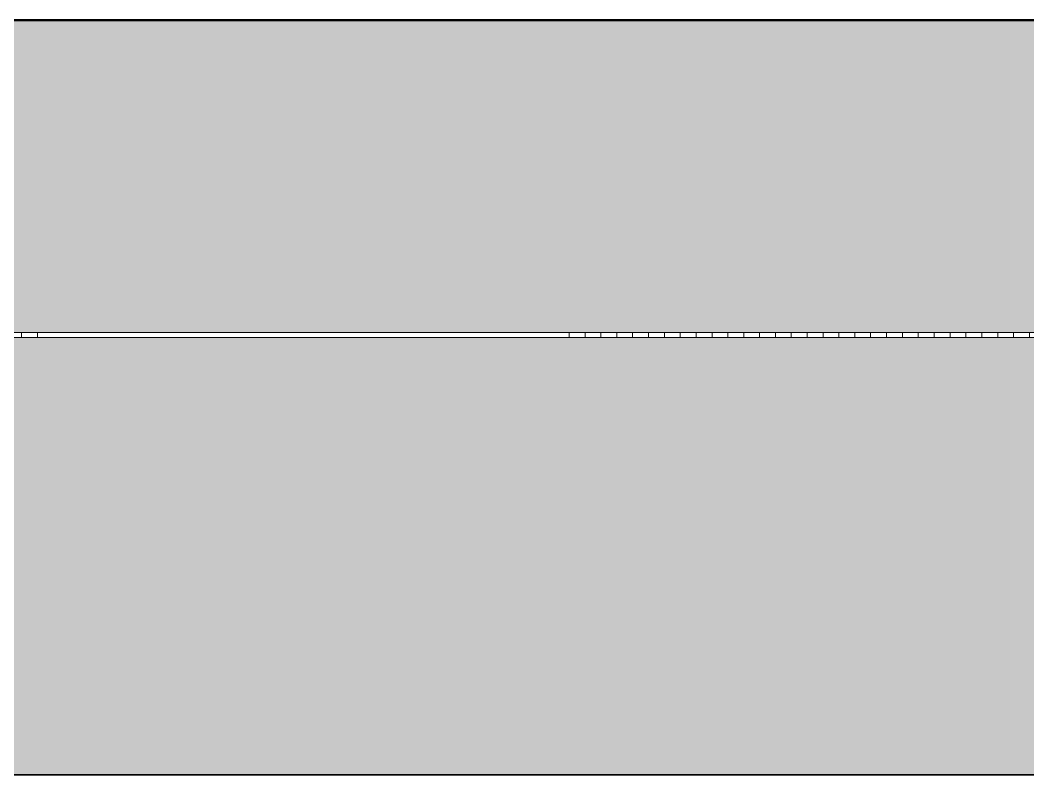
# Model space of a CAD drawing. Header units: millimetres. Extents: x 180139 to 245212, y -4005 to 9345.
# Drawn here: x 223211 to 223856, y -1233 to -750 of the extents above; entities that cross this region are included whole.
import ezdxf

# ---------------------------------------------------------------- set-up
doc = ezdxf.new("R2010")
doc.units = ezdxf.units.MM
for name, pattern in [('IMPORT-DASHDOT', [11.176, 8.128, -1.524, 0, -1.524]), ('IMPORT-DASHED _2_', [9.652, 8.128, -1.524]), ('IMPORT-DĚLICÍ2 _2_', [15.875, 6.35, -3.175, 0, -3.175, 0, -3.175]), ('IMPORT-KAN_dest_PLNA', [31, 7, -6.5, 0, -6.5, 11, 0]), ('IMPORT-KANVBRDO', [20, 7, -6.5, 0, -6.5]), ('IMPORT-PHANTOM2', [14.732, 8.128, -1.524, 1.016, -1.524, 1.016, -1.524]), ('IMPORT-ČÁRKOVANÁ2 _2_', [9.525, 6.35, -3.175])]:
    doc.linetypes.add(name, pattern=pattern)
for name, color, linetype, lineweight, true_color in [('---1 - PBS PNP-1', 1, 'Continuous', 35, 0xff0000), ('---1 - PBS SYMBOLY A TEXT-1', 180, 'IMPORT-ČÁRKOVANÁ2 _2_', 35, 0x3f00ff), ('00_pl_deštová voda oblast', 6, 'Continuous', 25, 0xff00ff), ('00_pL_hranice pozemku', 1, 'Continuous', 35, 0xff0000), ('00_pL_katastr-1', 150, 'Continuous', 35, 0x007fff), ('00_pL_KOTY 1500', 7, 'Continuous', 9, 0x260000), ('00_pL_objekt', 1, 'Continuous', 50, 0xff0000), ('00_pL_přípojka destova kanalizace-1', 7, 'IMPORT-KAN_dest_PLNA', 9, 0x3f7f3f), ('00_pL_přípojka destova kanalizace-2', 7, 'Continuous', 35, 0x3f7f3f), ('212_HK_situace_03_dwg-1', 40, 'Continuous', 9, 0xffbf00), ('hch kanal-3', 6, 'IMPORT-KANVBRDO', 9, 0xff00ff), ('hch koleje-1', 7, 'Continuous', 9, 0x00a5a5), ('hch oploceni-1', 7, 'IMPORT-DĚLICÍ2 _2_', 9, 0x00a5a5), ('hch teren-1', 7, 'Continuous', 9, 0x00a5a5), ('Kóty-1', 3, 'IMPORT-DASHED _2_', 9, 0x00ff00), ('man_ plochy-1', 3, 'IMPORT-DASHED _2_', 9, 0x00ff00), ('Obrys', 2, 'Continuous', 9, 0xffff00), ('Obrys-1', 5, 'Continuous', 9, 0x0000ff), ('Obrys-2', 5, 'IMPORT-DASHDOT', 9, 0x0000ff), ('PDF7_000 ISN KABELY NN', 9, 'Continuous', 9, 0x808080), ('PDF7_000 ISN SDĚL OPTIKA METALIKA CHRÁNIČKA PŘÍVOD', 9, 'Continuous', 9, 0x808080), ('PDF7_0V - Splašky výtlak zaměřeno', 9, 'Continuous', 9, 0x808080), ('PDF7_0V - Voda návrh', 9, 'Continuous', 9, 0x808080), ('PDF7_36', 9, 'Continuous', 9, 0x808080), ('PDF7_GP Hraniční linie', 7, 'Continuous', 9, 0x0052a5), ('PDF7_GP Koleje', 7, 'Continuous', 9, 0x0052a5), ('PDF7_ISS DEŠŤOVÁ KANALIZACE', 9, 'Continuous', 9, 0x808080), ('PDF7_Slezské Předměstí_646971$0$21900', 7, 'Continuous', 9, 0x002600), ('zed-1', 5, 'Continuous', 9, 0x0000ff), ('zed-2', 5, 'IMPORT-DASHDOT', 9, 0x0000ff)]:
    doc.layers.add(name, color=color, linetype=linetype, lineweight=lineweight, true_color=true_color)
for name, color, linetype, lineweight in [('0-1', 7, 'IMPORT-PHANTOM2', 9), ('0-2', 7, 'Continuous', 9), ('00_pL_KOTY', 7, 'Continuous', 9), ('00_pl_rozhrani ploch', 7, 'Continuous', 18), ('2966-1_navrh dispozice stroju-HK_02_dwg-1', 7, 'Continuous', 9), ('2966-1_navrh dispozice stroju-HK_dwg-1', 7, 'Continuous', 9), ('A-FLOR-1', 7, 'Continuous', 35), ('A-FLOR-MCUT', 7, 'Continuous', 9), ('A-FLOR-PATT-1', 7, 'Continuous', 9), ('HK_TEREN_SESAZENI_dwg-1', 7, 'Continuous', 9), ('Kóty', 7, 'Continuous', 9), ('PDF4_Geometry', 7, 'Continuous', 9)]:
    doc.layers.add(name, color=color, linetype=linetype, lineweight=lineweight)
pattern_1 = [(50, (228525.39, 3664.97), (182.1847, -15.9391), [19.05, -209.55]), (355, (228525.39, 3664.97), (-35.2424, 191.0566), [15.24, -167.64]), (100.451, (228540.57, 3663.64), (146.9425, 175.1167), [16.19, -178.09]), (46.184, (228525.39, 3715.77), (271.079, -42.0433), [28.575, -314.325]), (96.636, (228547.98, 3712.26), (237.4025, 247.4272), [24.285, -267.135]), (351.184, (228525.39, 3715.77), (237.4046, 247.425), [22.86, -251.46]), (21, (228550.79, 3703.07), (151.6149, -102.2655), [19.05, -209.55]), (326, (228550.79, 3703.07), (61.8024, 184.1877), [15.24, -167.64]), (71.451, (228563.42, 3694.55), (213.417, 81.9214), [16.19, -178.09]), (37.5, (228525.385, 3664.97), (3.08832, 84.55508), [8.382, -157.226, 8.382, -161.798, -168.275]), (37.5, (228525.385, 3664.97), (3.08832, 84.55508), [-335.788, 8.382, -159.893]), (7.5, (228525.385, 3664.97), (66.81944, 100.18075), [8.382, -88.646, 8.382, -153.416, -64.135]), (7.5, (228525.385, 3664.97), (66.81944, 100.18075), [-258.826, 8.382, -55.753]), (327.5, (228468.74, 3664.97), (135.5905, -5.7289), [8.382, -55.118, 8.382, -189.738, -262.89]), (327.5, (228468.74, 3664.97), (135.5905, -5.7289), [-261.62, 8.382, -254.508]), (317.5, (228443.34, 3664.97), (148.1289, 25.4268), [8.382, -74.168, 8.382, -123.19, -186.69]), (317.5, (228443.34, 3664.97), (148.1289, 25.4268), [-214.122, 8.382, -178.308])]

# ---------------------------------------------------------------- blocks, each defined once
blk = doc.blocks.new('2966-1_navrh dispozice stroju-HK_dwg__X1426-903001-B')
at = {"layer": '0-2'}
for p, q in [((-141450.78, -750), (-141444.18, -750)), ((-141450.78, -750), (-141442.78, -750)), ((-141450.78, -750), (-141446.78, -750)), ((-141450.78, -750), (-141446.78, -750)), ((-141450.78, -750), (-141446.78, -750)), ((-141450.78, -750), (-141446.78, -750)), ((-141450.78, -750), (-141446.78, -750)), ((-141450.78, -750), (-141446.78, -750)), ((-141450.78, -750), (-141446.78, -750)), ((-141450.78, -750), (-141446.78, -750)), ((-141450.78, -750), (-141446.78, -750)), ((-141450.78, -750), (-141442.78, -750)), ((-141450.74, -750), (-141446.78, -750)), ((-141450.6, -750), (-141446.78, -750)), ((-141450.36, -750), (-141446.78, -750)), ((-141449.12, -750), (-141445.87, -750)), ((-141448.56, -750), (-141445.4, -750)), ((-141447.94, -750), (-141444.82, -750)), ((-141446.78, -750), (-141443.1, -750)), ((-141446.78, -750), (-141442.78, -750)), ((-141446.78, -750), (-141442.89, -750)), ((-141446.78, -750), (-141442.78, -750)), ((-141445.39, -750), (-141441.28, -750)), ((-141444.67, -750), (-141443.39, -750)), ((-141443.69, -750), (-141439.86, -750)), ((-141440.89, -750), (-141432.9, -750)), ((-141440.84, -750), (-141437.45, -750)), ((-141440.57, -750), (-141437.42, -750)), ((-141438.39, -750), (-141434.71, -750)), ((-141434.22, -750), (-141430.22, -750)), ((-141432.41, -750), (-141428.41, -750)), ((-141429.73, -750), (-141421.73, -750)), ((-141427.92, -750), (-141424.57, -750)), ((-141425.79, -750), (-141422.77, -750)), ((-141424.62, -750), (-141423.34, -750)), ((-141422.91, -750), (-141418.94, -750)), ((-141421.24, -750), (-141417.24, -750)), ((-141418.45, -750), (-141414.45, -750)), ((-141416.75, -750), (-141412.75, -750)), ((-141413.96, -750), (-141409.96, -750)), ((-141412.26, -750), (-141408.26, -750)), ((-141409.47, -750), (-141405.47, -750)), ((-141407.76, -750), (-141403.76, -750)), ((-141404.98, -750), (-141400.98, -750)), ((-141403.27, -750), (-141399.27, -750)), ((-141400.49, -750), (-141396.49, -750)), ((-141398.78, -750), (-141394.78, -750)), ((-141396, -750), (-141392, -750)), ((-141394.29, -750), (-141390.29, -750)), ((-141391.51, -750), (-141387.51, -750)), ((-141389.8, -750), (-141385.8, -750)), ((-141387.02, -750), (-141383.02, -750)), ((-141385.31, -750), (-141381.31, -750)), ((-141382.53, -750), (-141374.53, -750)), ((-141380.82, -750), (-141377.24, -750)), ((-141378.3, -750), (-141375.17, -750)), ((-141377.86, -750), (-141375.16, -750)), ((-141375.73, -750), (-141371.84, -750)), ((-141374.04, -750), (-141370.04, -750)), ((-141371.35, -750), (-141367.35, -750)), ((-141369.55, -750), (-141365.55, -750)), ((-141366.86, -750), (-141358.86, -750)), ((-141365.13, -750), (-141362.08, -750)), ((-141363.4, -750), (-141360.4, -750)), ((-141360.08, -750), (-141356.08, -750)), ((-141358.78, -750), (-141350.79, -750)), ((-141358.78, -750), (-141354.78, -750)), ((-141358.78, -750), (-141350.78, -750)), ((-141358.78, -750), (-141354.78, -750)), ((-141358.78, -750), (-141354.78, -750)), ((-141358.72, -750), (-141355.34, -750)), ((-141358.37, -750), (-141354.41, -750)), ((-141358.14, -750), (-141354.78, -750)), ((-141357.76, -750), (-141354.71, -750)), ((-141355.59, -750), (-141350.78, -750)), ((-141355.44, -750), (-141352.42, -750)), ((-141354.96, -750), (-141351.95, -750)), ((-141354.89, -750), (-141350.78, -750)), ((-141354.79, -750), (-141351.55, -750)), ((-141354.78, -750), (-141350.81, -750)), ((-141354.78, -750), (-141350.78, -750)), ((-141354.78, -750), (-141350.78, -750)), ((-141354.78, -750), (-141350.78, -750)), ((-141354.78, -750), (-141350.78, -750)), ((-141354.78, -750), (-141350.78, -750)), ((-141354.78, -750), (-141350.78, -750)), ((-141354.78, -750), (-141350.78, -750)), ((-141354.78, -750), (-141350.78, -750)), ((-141354.78, -750), (-141350.78, -750)), ((-141353.66, -750), (-141350.96, -750))]:
    blk.add_line(p, q, dxfattribs=at)
blk = doc.blocks.new('2966-1_navrh dispozice stroju-HK_dwg__X1427-903002-B')
at = {"layer": '0-2'}
for p, q in [((-141443.23, -750), (-141446.28, -750)), ((-141443.28, -750), (-141446.28, -750)), ((-141443.28, -750), (-141446.28, -750)), ((-141443.28, -750), (-141446.28, -750)), ((-141443.28, -750), (-141446.28, -750)), ((-141443.28, -750), (-141446.28, -750)), ((-141443.28, -750), (-141446.28, -750)), ((-141443.28, -750), (-141446.22, -750)), ((-141418.94, -750), (-141446.15, -750)), ((-141442.37, -750), (-141444.51, -750)), ((-141440.14, -750), (-141442.27, -750)), ((-141437.9, -750), (-141440.02, -750)), ((-141435.65, -750), (-141437.78, -750)), ((-141433.41, -750), (-141435.53, -750)), ((-141431.16, -750), (-141433.28, -750)), ((-141428.92, -750), (-141431.04, -750)), ((-141426.67, -750), (-141428.79, -750)), ((-141424.43, -750), (-141426.55, -750)), ((-141422.18, -750), (-141424.3, -750)), ((-141419.94, -750), (-141422.06, -750)), ((-141416.98, -750), (-141419.63, -750)), ((-141414.31, -750), (-141417.37, -750)), ((-141412.51, -750), (-141415.51, -750)), ((-141409.82, -750), (-141412.82, -750)), ((-141408.02, -750), (-141411.02, -750)), ((-141405.33, -750), (-141408.33, -750)), ((-141403.53, -750), (-141406.53, -750)), ((-141400.84, -750), (-141403.84, -750)), ((-141399.04, -750), (-141402.04, -750)), ((-141396.35, -750), (-141399.35, -750)), ((-141394.55, -750), (-141397.55, -750)), ((-141391.86, -750), (-141394.86, -750)), ((-141390.06, -750), (-141393.06, -750)), ((-141387.37, -750), (-141390.37, -750)), ((-141385.57, -750), (-141388.57, -750)), ((-141382.95, -750), (-141385.88, -750)), ((-141355.28, -750), (-141384.08, -750)), ((-141380.16, -750), (-141382.31, -750)), ((-141377.92, -750), (-141380.04, -750)), ((-141375.67, -750), (-141377.79, -750)), ((-141373.43, -750), (-141375.55, -750)), ((-141371.18, -750), (-141373.3, -750)), ((-141368.94, -750), (-141371.06, -750)), ((-141366.69, -750), (-141368.81, -750)), ((-141364.45, -750), (-141366.57, -750)), ((-141362.2, -750), (-141364.32, -750)), ((-141359.96, -750), (-141362.08, -750)), ((-141357.71, -750), (-141359.83, -750)), ((-141355.65, -750), (-141358.3, -750)), ((-141355.28, -750), (-141358.28, -750)), ((-141355.28, -750), (-141358.28, -750)), ((-141355.28, -750), (-141358.28, -750)), ((-141355.28, -750), (-141358.28, -750)), ((-141355.28, -750), (-141358.28, -750)), ((-141355.28, -750), (-141358.28, -750)), ((-141355.28, -750), (-141358.28, -750))]:
    blk.add_line(p, q, dxfattribs=at)
blk = doc.blocks.new('2966-1_navrh dispozice stroju-HK_dwg__X1428-903003-B')
at = {"layer": '0-2'}
for p, q in [((-141450.78, -750), (-141443.88, -750)), ((-141450.78, -750), (-141442.78, -750)), ((-141450.78, -750), (-141446.78, -750)), ((-141450.78, -750), (-141446.78, -750)), ((-141450.78, -750), (-141446.78, -750)), ((-141450.78, -750), (-141446.78, -750)), ((-141450.78, -750), (-141446.78, -750)), ((-141450.78, -750), (-141446.78, -750)), ((-141450.78, -750), (-141446.78, -750)), ((-141450.78, -750), (-141446.78, -750)), ((-141450.78, -750), (-141446.78, -750)), ((-141450.78, -750), (-141442.78, -750)), ((-141450.72, -750), (-141446.78, -750)), ((-141450.53, -750), (-141446.78, -750)), ((-141450.26, -750), (-141446.78, -750)), ((-141449.92, -750), (-141449.23, -750)), ((-141448.94, -750), (-141445.59, -750)), ((-141448.37, -750), (-141445.19, -750)), ((-141447.71, -750), (-141444.63, -750)), ((-141446.78, -750), (-141443.02, -750)), ((-141446.78, -750), (-141442.78, -750)), ((-141446.78, -750), (-141442.84, -750)), ((-141446.78, -750), (-141442.78, -750)), ((-141445.1, -750), (-141437.13, -750)), ((-141443.39, -750), (-141439.64, -750)), ((-141440.57, -750), (-141432.61, -750)), ((-141440.49, -750), (-141437.31, -750)), ((-141438.16, -750), (-141434.41, -750)), ((-141433.92, -750), (-141429.92, -750)), ((-141432.12, -750), (-141428.12, -750)), ((-141429.43, -750), (-141421.43, -750)), ((-141427.63, -750), (-141424.39, -750)), ((-141425.66, -750), (-141422.67, -750)), ((-141422.64, -750), (-141418.65, -750)), ((-141420.94, -750), (-141416.94, -750)), ((-141418.16, -750), (-141414.16, -750)), ((-141416.45, -750), (-141412.45, -750)), ((-141413.67, -750), (-141409.67, -750)), ((-141411.96, -750), (-141407.96, -750)), ((-141409.18, -750), (-141405.18, -750)), ((-141407.47, -750), (-141403.47, -750)), ((-141404.68, -750), (-141400.68, -750)), ((-141402.98, -750), (-141398.98, -750)), ((-141400.19, -750), (-141396.19, -750)), ((-141398.49, -750), (-141394.49, -750)), ((-141395.7, -750), (-141391.7, -750)), ((-141394, -750), (-141390, -750)), ((-141391.21, -750), (-141387.21, -750)), ((-141389.51, -750), (-141385.51, -750)), ((-141386.72, -750), (-141382.72, -750)), ((-141385.02, -750), (-141381.02, -750)), ((-141382.23, -750), (-141374.23, -750)), ((-141380.53, -750), (-141377.05, -750)), ((-141378.19, -750), (-141375.1, -750)), ((-141377.43, -750), (-141375.29, -750)), ((-141375.48, -750), (-141371.55, -750)), ((-141373.74, -750), (-141369.74, -750)), ((-141371.06, -750), (-141367.06, -750)), ((-141369.25, -750), (-141365.25, -750)), ((-141366.57, -750), (-141358.57, -750)), ((-141364.93, -750), (-141361.92, -750)), ((-141363.24, -750), (-141360.2, -750)), ((-141359.78, -750), (-141355.78, -750)), ((-141358.78, -750), (-141350.82, -750)), ((-141358.78, -750), (-141354.78, -750)), ((-141358.78, -750), (-141350.78, -750)), ((-141358.78, -750), (-141354.78, -750)), ((-141358.78, -750), (-141354.78, -750)), ((-141358.75, -750), (-141350.78, -750)), ((-141358.08, -750), (-141354.14, -750)), ((-141358.01, -750), (-141354.78, -750)), ((-141357.62, -750), (-141354.61, -750)), ((-141355.29, -750), (-141350.78, -750)), ((-141355.24, -750), (-141352.26, -750)), ((-141354.85, -750), (-141351.81, -750)), ((-141354.78, -750), (-141351.42, -750)), ((-141354.78, -750), (-141350.79, -750)), ((-141354.78, -750), (-141350.78, -750)), ((-141354.78, -750), (-141350.78, -750)), ((-141354.78, -750), (-141350.78, -750)), ((-141354.78, -750), (-141350.78, -750)), ((-141354.78, -750), (-141350.78, -750)), ((-141354.78, -750), (-141350.78, -750)), ((-141354.78, -750), (-141350.78, -750)), ((-141354.78, -750), (-141350.78, -750)), ((-141354.78, -750), (-141350.78, -750)), ((-141353.23, -750), (-141351.1, -750))]:
    blk.add_line(p, q, dxfattribs=at)
blk = doc.blocks.new('2966-1_navrh dispozice stroju-HK_dwg__X1429-903004-B')
at = {"layer": '0-2'}
for p, q in [((-141443.13, -750), (-141446.28, -750)), ((-141443.28, -750), (-141446.28, -750)), ((-141443.28, -750), (-141446.28, -750)), ((-141443.28, -750), (-141446.28, -750)), ((-141443.28, -750), (-141446.28, -750)), ((-141443.28, -750), (-141446.28, -750)), ((-141443.28, -750), (-141446.28, -750)), ((-141443.28, -750), (-141446.24, -750)), ((-141419.37, -750), (-141446.02, -750)), ((-141442.5, -750), (-141444.66, -750)), ((-141440.29, -750), (-141442.41, -750)), ((-141438.05, -750), (-141440.17, -750)), ((-141435.8, -750), (-141437.92, -750)), ((-141433.56, -750), (-141435.68, -750)), ((-141431.31, -750), (-141433.43, -750)), ((-141429.07, -750), (-141431.19, -750)), ((-141426.82, -750), (-141428.94, -750)), ((-141424.58, -750), (-141426.7, -750)), ((-141422.33, -750), (-141424.45, -750)), ((-141420.09, -750), (-141422.21, -750)), ((-141417.25, -750), (-141419.83, -750)), ((-141414.61, -750), (-141417.76, -750)), ((-141412.81, -750), (-141415.81, -750)), ((-141410.12, -750), (-141413.12, -750)), ((-141408.32, -750), (-141411.32, -750)), ((-141405.63, -750), (-141408.63, -750)), ((-141403.83, -750), (-141406.83, -750)), ((-141401.14, -750), (-141404.14, -750)), ((-141399.34, -750), (-141402.34, -750)), ((-141396.65, -750), (-141399.65, -750)), ((-141394.85, -750), (-141397.85, -750)), ((-141392.16, -750), (-141395.16, -750)), ((-141390.36, -750), (-141393.36, -750)), ((-141387.67, -750), (-141390.67, -750)), ((-141385.87, -750), (-141388.87, -750)), ((-141383.22, -750), (-141386.18, -750)), ((-141355.28, -750), (-141384.38, -750)), ((-141380.31, -750), (-141382.48, -750)), ((-141378.07, -750), (-141380.19, -750)), ((-141375.82, -750), (-141377.94, -750)), ((-141373.58, -750), (-141375.7, -750)), ((-141371.33, -750), (-141373.45, -750)), ((-141369.09, -750), (-141371.21, -750)), ((-141366.84, -750), (-141368.96, -750)), ((-141364.6, -750), (-141366.72, -750)), ((-141362.35, -750), (-141364.47, -750)), ((-141360.11, -750), (-141362.23, -750)), ((-141357.86, -750), (-141359.98, -750)), ((-141355.75, -750), (-141358.32, -750)), ((-141355.28, -750), (-141358.28, -750)), ((-141355.28, -750), (-141358.28, -750)), ((-141355.28, -750), (-141358.28, -750)), ((-141355.28, -750), (-141358.28, -750)), ((-141355.28, -750), (-141358.28, -750)), ((-141355.28, -750), (-141358.28, -750)), ((-141355.28, -750), (-141358.28, -750))]:
    blk.add_line(p, q, dxfattribs=at)
blk = doc.blocks.new('2966-1_navrh dispozice stroju-HK_dwg-867852-B')
at = {"layer": '0-1'}
for p, q in [((-129808.78, -750), (-145722.78, -750)), ((-145722.78, -750), (-129808.78, -750)), ((-145722.78, -750), (-127638.71, -750))]:
    blk.add_line(p, q, dxfattribs=at)
at = {"layer": '0-2'}
for p, q in [((-141490.78, -750), (-141496.28, -750)), ((-141490.78, -750), (-141496.28, -750)), ((-141490.78, -750), (-141496.28, -750)), ((-141490.78, -750), (-141496.28, -750)), ((-141478.78, -750), (-141492.78, -750)), ((-141478.78, -750), (-141492.78, -750)), ((-141490.78, -750), (-141470.78, -750)), ((-141490.78, -750), (-141470.78, -750)), ((-141470.78, -750), (-141490.78, -750)), ((-141470.78, -750), (-141490.78, -750)), ((-141490.78, -750), (-141470.78, -750)), ((-141490.78, -750), (-141470.78, -750)), ((-141470.78, -750), (-141490.78, -750)), ((-141470.78, -750), (-141490.78, -750)), ((-141465.28, -750), (-141470.78, -750)), ((-141465.28, -750), (-141470.78, -750)), ((-141465.28, -750), (-141470.78, -750)), ((-141465.28, -750), (-141470.78, -750)), ((-141446.78, -750), (-141450.78, -750)), ((-141447.58, -750), (-141450.78, -750)), ((-141447.58, -750), (-141450.78, -750)), ((-141447.58, -750), (-141450.78, -750)), ((-141447.58, -750), (-141450.78, -750)), ((-141446.78, -750), (-141450.78, -750)), ((-141446.78, -750), (-141450.78, -750)), ((-141447.58, -750), (-141450.78, -750)), ((-141447.58, -750), (-141450.78, -750)), ((-141447.58, -750), (-141450.78, -750)), ((-141447.58, -750), (-141450.78, -750)), ((-141446.78, -750), (-141450.78, -750)), ((-141446.78, -750), (-141447.58, -750)), ((-141446.78, -750), (-141447.58, -750)), ((-141446.78, -750), (-141447.58, -750)), ((-141446.78, -750), (-141447.58, -750)), ((-141446.78, -750), (-141447.58, -750)), ((-141446.78, -750), (-141447.58, -750)), ((-141446.78, -750), (-141447.58, -750)), ((-141446.78, -750), (-141447.58, -750)), ((-141445.78, -750), (-141446.78, -750)), ((-141445.98, -750), (-141446.78, -750)), ((-141445.98, -750), (-141446.78, -750)), ((-141445.98, -750), (-141446.78, -750)), ((-141445.98, -750), (-141446.78, -750)), ((-141445.78, -750), (-141446.78, -750)), ((-141445.78, -750), (-141446.78, -750)), ((-141445.98, -750), (-141446.78, -750)), ((-141445.98, -750), (-141446.78, -750)), ((-141445.98, -750), (-141446.78, -750)), ((-141445.98, -750), (-141446.78, -750)), ((-141445.78, -750), (-141446.78, -750)), ((-141445.11, -750), (-141446.28, -750)), ((-141445.11, -750), (-141446.28, -750)), ((-141445.11, -750), (-141446.28, -750)), ((-141445.11, -750), (-141446.28, -750)), ((-141442.78, -750), (-141445.98, -750)), ((-141442.78, -750), (-141445.98, -750)), ((-141442.78, -750), (-141445.98, -750)), ((-141442.78, -750), (-141445.98, -750)), ((-141442.78, -750), (-141445.98, -750)), ((-141442.78, -750), (-141445.98, -750)), ((-141442.78, -750), (-141445.98, -750)), ((-141442.78, -750), (-141445.98, -750)), ((-141441.73, -750), (-141445.78, -750)), ((-141445.78, -750), (-141441.73, -750)), ((-141441.73, -750), (-141445.78, -750)), ((-141445.78, -750), (-141441.73, -750)), ((-141420.8, -750), (-141445.11, -750)), ((-141445.11, -750), (-141420.8, -750)), ((-141420.8, -750), (-141445.11, -750)), ((-141445.11, -750), (-141420.8, -750)), ((-141442.11, -750), (-141443.28, -750)), ((-141442.11, -750), (-141443.28, -750)), ((-141442.11, -750), (-141443.28, -750)), ((-141442.11, -750), (-141443.28, -750)), ((-141419.56, -750), (-141442.11, -750)), ((-141442.11, -750), (-141419.56, -750)), ((-141419.56, -750), (-141442.11, -750)), ((-141442.11, -750), (-141419.56, -750)), ((-141440.75, -750), (-141441.73, -750)), ((-141440.75, -750), (-141441.73, -750)), ((-141440.75, -750), (-141441.73, -750)), ((-141440.75, -750), (-141441.73, -750)), ((-141437.06, -750), (-141440.98, -750)), ((-141437.06, -750), (-141440.98, -750)), ((-141437.06, -750), (-141440.98, -750)), ((-141437.06, -750), (-141440.98, -750)), ((-141436.83, -750), (-141440.75, -750)), ((-141436.83, -750), (-141440.75, -750)), ((-141436.83, -750), (-141440.75, -750)), ((-141436.83, -750), (-141440.75, -750)), ((-141436.08, -750), (-141437.06, -750)), ((-141436.08, -750), (-141437.06, -750)), ((-141436.08, -750), (-141437.06, -750)), ((-141436.08, -750), (-141437.06, -750)), ((-141426.73, -750), (-141436.83, -750)), ((-141436.83, -750), (-141426.73, -750)), ((-141426.73, -750), (-141436.83, -750)), ((-141436.83, -750), (-141426.73, -750)), ((-141427.48, -750), (-141436.08, -750)), ((-141436.08, -750), (-141427.48, -750)), ((-141427.48, -750), (-141436.08, -750)), ((-141436.08, -750), (-141427.48, -750)), ((-141426.5, -750), (-141427.48, -750)), ((-141426.5, -750), (-141427.48, -750)), ((-141426.5, -750), (-141427.48, -750)), ((-141426.5, -750), (-141427.48, -750)), ((-141422.81, -750), (-141426.73, -750)), ((-141422.81, -750), (-141426.73, -750)), ((-141422.81, -750), (-141426.73, -750)), ((-141422.81, -750), (-141426.73, -750)), ((-141422.58, -750), (-141426.5, -750)), ((-141422.58, -750), (-141426.5, -750)), ((-141422.58, -750), (-141426.5, -750)), ((-141422.58, -750), (-141426.5, -750)), ((-141421.83, -750), (-141422.81, -750)), ((-141421.83, -750), (-141422.81, -750)), ((-141421.83, -750), (-141422.81, -750)), ((-141421.83, -750), (-141422.81, -750)), ((-141379.73, -750), (-141421.83, -750)), ((-141421.83, -750), (-141379.73, -750)), ((-141379.73, -750), (-141421.83, -750)), ((-141421.83, -750), (-141379.73, -750)), ((-141417.97, -750), (-141420.8, -750)), ((-141417.97, -750), (-141420.8, -750)), ((-141417.97, -750), (-141420.8, -750)), ((-141417.97, -750), (-141420.8, -750)), ((-141416.73, -750), (-141419.56, -750)), ((-141416.73, -750), (-141419.56, -750)), ((-141416.73, -750), (-141419.56, -750)), ((-141416.73, -750), (-141419.56, -750)), ((-141383.59, -750), (-141417.97, -750)), ((-141417.97, -750), (-141383.59, -750)), ((-141383.59, -750), (-141417.97, -750)), ((-141417.97, -750), (-141383.59, -750)), ((-141384.83, -750), (-141416.73, -750)), ((-141416.73, -750), (-141384.83, -750)), ((-141384.83, -750), (-141416.73, -750)), ((-141416.73, -750), (-141384.83, -750)), ((-141393.78, -750), (-141407.78, -750)), ((-141393.78, -750), (-141407.78, -750)), ((-141382, -750), (-141384.83, -750)), ((-141382, -750), (-141384.83, -750)), ((-141382, -750), (-141384.83, -750)), ((-141382, -750), (-141384.83, -750)), ((-141380.76, -750), (-141383.59, -750)), ((-141380.76, -750), (-141383.59, -750)), ((-141380.76, -750), (-141383.59, -750)), ((-141380.76, -750), (-141383.59, -750)), ((-141359.45, -750), (-141382, -750)), ((-141382, -750), (-141359.45, -750)), ((-141359.45, -750), (-141382, -750)), ((-141382, -750), (-141359.45, -750)), ((-141356.45, -750), (-141380.76, -750)), ((-141380.76, -750), (-141356.45, -750)), ((-141356.45, -750), (-141380.76, -750)), ((-141380.76, -750), (-141356.45, -750)), ((-141378.75, -750), (-141379.73, -750)), ((-141378.75, -750), (-141379.73, -750)), ((-141378.75, -750), (-141379.73, -750)), ((-141378.75, -750), (-141379.73, -750)), ((-141375.06, -750), (-141378.98, -750)), ((-141375.06, -750), (-141378.98, -750)), ((-141375.06, -750), (-141378.98, -750)), ((-141375.06, -750), (-141378.98, -750)), ((-141374.83, -750), (-141378.75, -750)), ((-141374.83, -750), (-141378.75, -750)), ((-141374.83, -750), (-141378.75, -750)), ((-141374.83, -750), (-141378.75, -750)), ((-141374.08, -750), (-141375.06, -750)), ((-141374.08, -750), (-141375.06, -750)), ((-141374.08, -750), (-141375.06, -750)), ((-141374.08, -750), (-141375.06, -750)), ((-141364.73, -750), (-141374.83, -750)), ((-141374.83, -750), (-141364.73, -750)), ((-141364.73, -750), (-141374.83, -750)), ((-141374.83, -750), (-141364.73, -750)), ((-141365.48, -750), (-141374.08, -750)), ((-141374.08, -750), (-141365.48, -750)), ((-141365.48, -750), (-141374.08, -750)), ((-141374.08, -750), (-141365.48, -750)), ((-141364.5, -750), (-141365.48, -750)), ((-141364.5, -750), (-141365.48, -750)), ((-141364.5, -750), (-141365.48, -750)), ((-141364.5, -750), (-141365.48, -750)), ((-141360.81, -750), (-141364.73, -750)), ((-141360.81, -750), (-141364.73, -750)), ((-141360.81, -750), (-141364.73, -750)), ((-141360.81, -750), (-141364.73, -750)), ((-141360.58, -750), (-141364.5, -750)), ((-141360.58, -750), (-141364.5, -750)), ((-141360.58, -750), (-141364.5, -750)), ((-141360.58, -750), (-141364.5, -750)), ((-141359.83, -750), (-141360.81, -750)), ((-141359.83, -750), (-141360.81, -750)), ((-141359.83, -750), (-141360.81, -750)), ((-141359.83, -750), (-141360.81, -750)), ((-141355.78, -750), (-141359.83, -750)), ((-141359.83, -750), (-141355.78, -750)), ((-141355.78, -750), (-141359.83, -750)), ((-141359.83, -750), (-141355.78, -750)), ((-141358.28, -750), (-141359.45, -750)), ((-141358.28, -750), (-141359.45, -750)), ((-141358.28, -750), (-141359.45, -750)), ((-141358.28, -750), (-141359.45, -750)), ((-141355.58, -750), (-141358.78, -750)), ((-141355.58, -750), (-141358.78, -750)), ((-141355.58, -750), (-141358.78, -750)), ((-141355.58, -750), (-141358.78, -750)), ((-141355.58, -750), (-141358.78, -750)), ((-141355.58, -750), (-141358.78, -750)), ((-141355.58, -750), (-141358.78, -750)), ((-141355.58, -750), (-141358.78, -750)), ((-141355.28, -750), (-141356.45, -750)), ((-141355.28, -750), (-141356.45, -750)), ((-141355.28, -750), (-141356.45, -750)), ((-141355.28, -750), (-141356.45, -750)), ((-141354.78, -750), (-141355.78, -750)), ((-141354.78, -750), (-141355.78, -750)), ((-141354.78, -750), (-141355.78, -750)), ((-141354.78, -750), (-141355.78, -750)), ((-141354.78, -750), (-141355.58, -750)), ((-141354.78, -750), (-141355.58, -750)), ((-141354.78, -750), (-141355.58, -750)), ((-141354.78, -750), (-141355.58, -750)), ((-141354.78, -750), (-141355.58, -750)), ((-141354.78, -750), (-141355.58, -750)), ((-141354.78, -750), (-141355.58, -750)), ((-141354.78, -750), (-141355.58, -750)), ((-141350.78, -750), (-141354.78, -750)), ((-141350.78, -750), (-141354.78, -750)), ((-141353.98, -750), (-141354.78, -750)), ((-141353.98, -750), (-141354.78, -750)), ((-141353.98, -750), (-141354.78, -750)), ((-141353.98, -750), (-141354.78, -750)), ((-141350.78, -750), (-141354.78, -750)), ((-141350.78, -750), (-141354.78, -750)), ((-141353.98, -750), (-141354.78, -750)), ((-141353.98, -750), (-141354.78, -750)), ((-141353.98, -750), (-141354.78, -750)), ((-141353.98, -750), (-141354.78, -750)), ((-141350.78, -750), (-141353.98, -750)), ((-141350.78, -750), (-141353.98, -750)), ((-141350.78, -750), (-141353.98, -750)), ((-141350.78, -750), (-141353.98, -750)), ((-141350.78, -750), (-141353.98, -750)), ((-141350.78, -750), (-141353.98, -750)), ((-141350.78, -750), (-141353.98, -750)), ((-141350.78, -750), (-141353.98, -750)), ((-141330.78, -750), (-141336.28, -750)), ((-141330.78, -750), (-141336.28, -750)), ((-141330.78, -750), (-141336.28, -750)), ((-141330.78, -750), (-141336.28, -750)), ((-141330.78, -750), (-141310.78, -750)), ((-141310.78, -750), (-141330.78, -750)), ((-141310.78, -750), (-141330.78, -750)), ((-141330.78, -750), (-141310.78, -750)), ((-141330.78, -750), (-141310.78, -750)), ((-141310.78, -750), (-141330.78, -750)), ((-141310.78, -750), (-141330.78, -750)), ((-141330.78, -750), (-141310.78, -750)), ((-141308.78, -750), (-141322.78, -750)), ((-141308.78, -750), (-141322.78, -750)), ((-141305.28, -750), (-141310.78, -750)), ((-141305.28, -750), (-141310.78, -750)), ((-141305.28, -750), (-141310.78, -750)), ((-141305.28, -750), (-141310.78, -750)), ((-141295.78, -750), (-141300.78, -750)), ((-141295.78, -750), (-141300.78, -750))]:
    blk.add_line(p, q, dxfattribs=at)
at = {"layer": '0-2', "flags": 128}
for points in [[(-141300.78, -750), (-141354.78, -750), (-141360.58, -750), (-141378.98, -750), (-141422.58, -750), (-141440.98, -750), (-141446.78, -750), (-141500.78, -750), (-141505.78, -750)], [(-141505.78, -750), (-141500.78, -750), (-141446.78, -750), (-141440.98, -750), (-141422.58, -750), (-141378.98, -750), (-141360.58, -750), (-141354.78, -750), (-141300.78, -750), (-141295.78, -750)], [(-141300.78, -750), (-141354.78, -750), (-141360.58, -750), (-141378.98, -750), (-141422.58, -750), (-141440.98, -750), (-141446.78, -750), (-141500.78, -750), (-141505.78, -750)], [(-141505.78, -750), (-141500.78, -750), (-141446.78, -750), (-141440.98, -750), (-141422.58, -750), (-141378.98, -750), (-141360.58, -750), (-141354.78, -750), (-141300.78, -750), (-141295.78, -750)]]:
    blk.add_lwpolyline(points, dxfattribs=at)
at = {"layer": 'Kóty'}
blk.add_line((-152256.78, -750), (-126616.78, -750), dxfattribs=at)
at = {"layer": 'Kóty-1'}
blk.add_line((-126541.78, -750), (-149316.78, -750), dxfattribs=at)
at = {"layer": 'Obrys'}
blk.add_line((-123038.47, -750), (-155569.64, -750), dxfattribs=at)
at = {"layer": 'Obrys-1'}
blk.add_line((-152831.78, -750), (-126041.78, -750), dxfattribs=at)
at = {"layer": 'Obrys-1', "flags": 128}
blk.add_lwpolyline([(-126041.78, -750), (-125441.78, -750), (-126041.78, -750), (-152831.78, -750)], dxfattribs=at)
at = {"layer": 'Obrys-2'}
blk.add_line((-153831.78, -750), (-125041.78, -750), dxfattribs=at)
for name in ['2966-1_navrh dispozice stroju-HK_dwg__X1426-903001-B', '2966-1_navrh dispozice stroju-HK_dwg__X1428-903003-B', '2966-1_navrh dispozice stroju-HK_dwg__X1427-903002-B', '2966-1_navrh dispozice stroju-HK_dwg__X1429-903004-B']:
    blk.add_blockref(name, (0, 0))
blk = doc.blocks.new('2966-1_navrh dispozice stroju-HK_02_dwg_SE3153-903208-B')
at = {"layer": '0-2'}
for p, q in [((-141497.78, -750), (-141657.78, -750)), ((-141657.78, -750), (-141497.78, -750))]:
    blk.add_line(p, q, dxfattribs=at)
blk = doc.blocks.new('2966-1_navrh dispozice stroju-HK_02_dwg_SE3149-903342-B')
at = {"layer": '0-2'}
for p, q in [((-139657.78, -750), (-143497.78, -750)), ((-143497.78, -750), (-139657.78, -750))]:
    blk.add_line(p, q, dxfattribs=at)
blk = doc.blocks.new('2966-1_navrh dispozice stroju-HK_02_dwg_SE3147-903344-B')
at = {"layer": '0-2'}
for p, q in [((-139657.78, -750), (-143497.78, -750)), ((-143497.78, -750), (-139657.78, -750))]:
    blk.add_line(p, q, dxfattribs=at)
blk = doc.blocks.new('2966-1_navrh dispozice stroju-HK_02_dwg_SE2815-903472-B')
at = {"layer": '0-2', "flags": 128}
blk.add_lwpolyline([(-142299.28, -750), (-140112.78, -750), (-140109.78, -750), (-142299.28, -750)], dxfattribs=at)
blk = doc.blocks.new('2966-1_navrh dispozice stroju-HK_02_dwg_SE2813-903474-B')
at = {"layer": '0-2'}
for p, q in [((-140046.78, -750), (-142299.28, -750)), ((-140052.78, -750), (-142299.28, -750)), ((-142299.28, -750), (-140061.78, -750)), ((-142299.28, -750), (-140052.78, -750))]:
    blk.add_line(p, q, dxfattribs=at)
blk = doc.blocks.new('2966-1_navrh dispozice stroju-HK_02_dwg_SE2358-903675-B')
at = {"layer": '0-2', "flags": 128}
blk.add_lwpolyline([(-140115.28, -750), (-142342.78, -750), (-142345.78, -750), (-140115.28, -750)], dxfattribs=at)
blk = doc.blocks.new('2966-1_navrh dispozice stroju-HK_02_dwg_SE2356-903677-B')
at = {"layer": '0-2'}
for p, q in [((-142408.78, -750), (-140046.78, -750)), ((-142402.78, -750), (-140052.78, -750)), ((-140052.78, -750), (-142402.78, -750)), ((-140061.78, -750), (-142393.78, -750))]:
    blk.add_line(p, q, dxfattribs=at)
blk = doc.blocks.new('2966-1_navrh dispozice stroju-HK_02_dwg_SE2355-903678-B')
at = {"layer": '0-2'}
for p, q in [((-140862.11, -750), (-141593.45, -750)), ((-141593.45, -750), (-140862.11, -750))]:
    blk.add_line(p, q, dxfattribs=at)
blk = doc.blocks.new('2966-1_navrh dispozice stroju-HK_02_dwg_SE2354-903679-B')
at = {"layer": '0-2'}
for p, q in [((-141622.2, -750), (-141666.7, -750)), ((-141593.45, -750), (-141666.7, -750)), ((-141593.45, -750), (-141622.2, -750))]:
    blk.add_line(p, q, dxfattribs=at)
blk = doc.blocks.new('2966-1_navrh dispozice stroju-HK_02_dwg_SE2349-903684-B')
at = {"layer": '0-2'}
blk.add_line((-141621.95, -750), (-141666.95, -750), dxfattribs=at)
blk = doc.blocks.new('2966-1_navrh dispozice stroju-HK_02_dwg_SE1477-904031-B')
at = {"layer": '0-2'}
for p, q in [((-141685.78, -750), (-141690.78, -750)), ((-141690.78, -750), (-141685.78, -750)), ((-141685.78, -750), (-141690.78, -750))]:
    blk.add_line(p, q, dxfattribs=at)
blk = doc.blocks.new('2966-1_navrh dispozice stroju-HK_02_dwg_SE1476-904032-B')
at = {"layer": '0-2'}
blk.add_line((-141685.78, -750), (-141657.78, -750), dxfattribs=at)
blk.add_line((-141685.78, -750), (-141657.78, -750), dxfattribs=at)
blk = doc.blocks.new('2966-1_navrh dispozice stroju-HK_02_dwg_SE1451-904037-B')
at = {"layer": '0-2'}
for p, q in [((-141690.78, -750), (-141695.78, -750)), ((-141695.78, -750), (-141690.78, -750)), ((-141690.78, -750), (-141695.78, -750))]:
    blk.add_line(p, q, dxfattribs=at)
blk = doc.blocks.new('2966-1_navrh dispozice stroju-HK_02_dwg-876232-B')
at = {"layer": 'Kóty'}
blk.add_line((-152266.78, -750), (-126626.78, -750), dxfattribs=at)
at = {"layer": 'man_ plochy-1'}
blk.add_line((-126551.78, -750), (-149326.78, -750), dxfattribs=at)
at = {"layer": 'zed-1'}
for p, q in [((-126051.78, -750), (-152841.78, -750)), ((-152841.78, -750), (-126051.78, -750))]:
    blk.add_line(p, q, dxfattribs=at)
at = {"layer": 'zed-2'}
blk.add_line((-153841.78, -750), (-125051.78, -750), dxfattribs=at)
for name in ['2966-1_navrh dispozice stroju-HK_02_dwg_SE3149-903342-B', '2966-1_navrh dispozice stroju-HK_02_dwg_SE3147-903344-B', '2966-1_navrh dispozice stroju-HK_02_dwg_SE2356-903677-B', '2966-1_navrh dispozice stroju-HK_02_dwg_SE2358-903675-B', '2966-1_navrh dispozice stroju-HK_02_dwg_SE2815-903472-B', '2966-1_navrh dispozice stroju-HK_02_dwg_SE2813-903474-B', '2966-1_navrh dispozice stroju-HK_02_dwg_SE1451-904037-B', '2966-1_navrh dispozice stroju-HK_02_dwg_SE1477-904031-B', '2966-1_navrh dispozice stroju-HK_02_dwg_SE1476-904032-B', '2966-1_navrh dispozice stroju-HK_02_dwg_SE2349-903684-B', '2966-1_navrh dispozice stroju-HK_02_dwg_SE2354-903679-B', '2966-1_navrh dispozice stroju-HK_02_dwg_SE3153-903208-B', '2966-1_navrh dispozice stroju-HK_02_dwg_SE2355-903678-B']:
    blk.add_blockref(name, (0, 0))
blk = doc.blocks.new('212_HK_situace_03_dwg__Oblique-V51-B')
at = {"layer": '00_pL_KOTY'}
blk.add_line((-140906.68, -750), (-141706.94, -750), dxfattribs=at)
blk = doc.blocks.new('212_HK_situace_03_dwg-886969-B')
at = {"layer": '---1 - PBS PNP-1'}
blk.add_line((-153299.42, -750), (-125331.86, -750), dxfattribs=at)
at = {"layer": '---1 - PBS SYMBOLY A TEXT-1'}
blk.add_line((-122874.45, -750), (-155844.12, -750), dxfattribs=at)
at = {"layer": '00_pl_deštová voda oblast', "flags": 128}
for points in [[(-122874.45, -750), (-153988.36, -750), (-153798.08, -750), (-125607.82, -750), (-125609.63, -750)], [(-122874.45, -750), (-153792.76, -750), (-153786.8, -750), (-125607.98, -750), (-122874.45, -750)]]:
    blk.add_lwpolyline(points, dxfattribs=at)
at = {"layer": '00_pL_hranice pozemku'}
blk.add_line((-155844.12, -750), (-122874.45, -750), dxfattribs=at)
at = {"layer": '00_pL_katastr-1'}
for p, q in [((-122874.45, -750), (-155844.12, -750)), ((-122874.45, -750), (-155844.12, -750)), ((-143081.82, -750), (-122874.45, -750))]:
    blk.add_line(p, q, dxfattribs=at)
at = {"layer": '00_pL_katastr-1', "flags": 128}
for points in [[(-130253.86, -750), (-130379.24, -750), (-130342.98, -750), (-130477.09, -750), (-130703.86, -750), (-155844.12, -750)], [(-122874.45, -750), (-130253.86, -750), (-137868.1, -750), (-155844.12, -750)], [(-122874.45, -750), (-123407.52, -750), (-152221.97, -750), (-152334.06, -750), (-152413.57, -750), (-155844.12, -750)], [(-155844.12, -750), (-151862.26, -750), (-136072.44, -750), (-129279.66, -750), (-122874.45, -750)], [(-155844.12, -750), (-149369.87, -750), (-135526.29, -750), (-123456.12, -750), (-123447.22, -750), (-123447.34, -750), (-155844.12, -750)], [(-155844.12, -750), (-133313.56, -750), (-122874.45, -750)], [(-130550.43, -750), (-137002.82, -750), (-141320.39, -750), (-155844.12, -750)], [(-155844.12, -750), (-154860.91, -750), (-155242.36, -750), (-154210.49, -750), (-154034.41, -750), (-138361.7, -750), (-129879.99, -750), (-145451.81, -750), (-149019.16, -750), (-155844.12, -750)], [(-122874.45, -750), (-155283.74, -750), (-155373.26, -750), (-155844.12, -750)], [(-122874.45, -750), (-143110.99, -750), (-143081.82, -750)]]:
    blk.add_lwpolyline(points, dxfattribs=at)
at = {"layer": '00_pL_KOTY'}
for p, q in [((-133185.72, -750), (-144585.63, -750)), ((-140056.8, -750), (-141303.25, -750))]:
    blk.add_line(p, q, dxfattribs=at)
at = {"layer": '00_pL_KOTY', "flags": 128}
for points in [[(-153564.06, -750), (-153559.47, -750), (-125588.51, -750), (-125593.1, -750)], [(-133188.44, -750), (-144588.35, -750), (-144585.63, -750), (-144583.68, -750)], [(-139379.41, -750), (-141306.81, -750), (-141303.25, -750), (-141301.84, -750)]]:
    blk.add_lwpolyline(points, dxfattribs=at)
at = {"layer": '00_pL_KOTY 1500', "flags": 128}
blk.add_lwpolyline([(-153584.88, -750), (-153579.25, -750), (-125599.24, -750), (-125604.86, -750)], dxfattribs=at)
at = {"layer": '00_pL_objekt', "flags": 128}
blk.add_lwpolyline([(-125437.91, -750), (-153588.19, -750), (-153589.91, -750)], dxfattribs=at)
at = {"layer": '00_pL_přípojka destova kanalizace-1', "flags": 128}
for points in [[(-141775.05, -750), (-147147.11, -750), (-146783.71, -750), (-141090.8, -750)], [(-138742.51, -750), (-143720.35, -750), (-143330.82, -750), (-138103.47, -750)], [(-141666.31, -750), (-142073.95, -750), (-141576.68, -750), (-141163.84, -750)]]:
    blk.add_lwpolyline(points, dxfattribs=at)
at = {"layer": '00_pL_přípojka destova kanalizace-2', "flags": 128}
blk.add_lwpolyline([(-126335.12, -750), (-127334.8, -750), (-154796.18, -750)], dxfattribs=at)
at = {"layer": '00_pl_rozhrani ploch'}
for p, q in [((-122874.45, -750), (-155844.12, -750)), ((-155844.12, -750), (-122874.45, -750)), ((-122874.45, -750), (-155844.12, -750)), ((-153592.67, -750), (-125276.83, -750)), ((-153584.59, -750), (-124891.31, -750))]:
    blk.add_line(p, q, dxfattribs=at)
at = {"layer": 'PDF4_Geometry'}
for p, q in [((-122874.45, -750), (-155844.12, -750)), ((-122874.45, -750), (-155844.12, -750)), ((-143295.84, -750), (-122874.45, -750))]:
    blk.add_line(p, q, dxfattribs=at)
at = {"layer": 'PDF4_Geometry', "flags": 128}
for points in [[(-130467.87, -750), (-130593.26, -750), (-130556.99, -750), (-130691.1, -750), (-130917.88, -750), (-155844.12, -750)], [(-122874.45, -750), (-130467.87, -750), (-138082.12, -750), (-155844.12, -750)], [(-122874.45, -750), (-123621.53, -750), (-152435.98, -750), (-152548.07, -750), (-152627.58, -750), (-155844.12, -750)], [(-155844.12, -750), (-152076.27, -750), (-136286.45, -750), (-129493.67, -750), (-122874.45, -750)], [(-155844.12, -750), (-149583.89, -750), (-135740.31, -750), (-123670.14, -750), (-123661.23, -750), (-123661.36, -750), (-155844.12, -750)], [(-155844.12, -750), (-133527.58, -750), (-122874.45, -750)], [(-155844.12, -750), (-150991.36, -750), (-154248.42, -750), (-138575.71, -750), (-130094, -750), (-145665.82, -750), (-149233.18, -750), (-155844.12, -750)], [(-122874.45, -750), (-155497.75, -750), (-155587.27, -750), (-155844.12, -750)], [(-122874.45, -750), (-143325.01, -750), (-143295.84, -750)]]:
    blk.add_lwpolyline(points, dxfattribs=at)
at = {"layer": 'PDF4_Geometry'}
for points in [[(-141802.59, -750), (-141994.09, -750), (-142151.34, -750), (-142274.41, -750)], [(-141824.28, -750), (-142001.43, -750), (-142135.99, -750), (-142228.02, -750)], [(-142181.63, -750), (-142067.7, -750), (-141919.13, -750), (-141735.86, -750)], [(-141856.57, -750), (-141897.88, -750), (-141968.6, -750), (-142068.86, -750)], [(-142044.06, -750), (-141905.63, -750), (-141800.19, -750), (-141727.7, -750)], [(-141970.67, -750), (-141896.76, -750), (-141850.36, -750), (-141831.37, -750)], [(-141671.92, -750), (-141701.21, -750), (-141789.6, -750), (-141937.08, -750)], [(-141831.49, -750), (-141896.12, -750), (-141919.64, -750), (-141902.08, -750)], [(-141902.08, -750), (-141884.48, -750), (-141826.73, -750), (-141728.85, -750)], [(-141831.37, -750), (-141812.39, -750), (-141820.83, -750), (-141856.57, -750)], [(-141838.46, -750), (-141632.86, -750), (-141456.14, -750), (-141308.31, -750)], [(-141582.34, -750), (-141686.47, -750), (-141769.57, -750), (-141831.49, -750)], [(-141360.56, -750), (-141492.58, -750), (-141647.07, -750), (-141824.28, -750)], [(-141731.96, -750), (-141744.37, -750), (-141733.31, -750), (-141698.85, -750)], [(-141735.86, -750), (-141552.68, -750), (-141418.21, -750), (-141332.6, -750)], [(-141622.46, -750), (-141683.05, -750), (-141719.6, -750), (-141731.96, -750)], [(-141728.85, -750), (-141661.91, -750), (-141591.86, -750), (-141518.76, -750)], [(-141727.7, -750), (-141661.22, -750), (-141642.58, -750), (-141671.92, -750)], [(-141698.85, -750), (-141662.05, -750), (-141608.62, -750), (-141538.46, -750)], [(-141407.24, -750), (-141482.51, -750), (-141554.23, -750), (-141622.46, -750)], [(-141238.01, -750), (-141363.39, -750), (-141478.17, -750), (-141582.34, -750)], [(-141538.46, -750), (-141468.29, -750), (-141390.89, -750), (-141306.28, -750)], [(-141518.76, -750), (-141445.7, -750), (-141369.6, -750), (-141290.51, -750)], [(-141211.78, -750), (-141266.81, -750), (-141331.96, -750), (-141407.24, -750)], [(-141183.83, -750), (-141221.9, -750), (-141280.81, -750), (-141360.56, -750)], [(-141332.6, -750), (-141237.11, -750), (-141179.23, -750), (-141159.09, -750)], [(-141308.31, -750), (-141198.11, -750), (-141112.5, -750), (-141051.5, -750)]]:
    blk.add_open_spline(points, degree=3, dxfattribs=at)
at = {"layer": 'PDF7_000 ISN KABELY NN'}
blk.add_line((-141644.99, -750), (-141777.95, -750), dxfattribs=at)
at = {"layer": 'PDF7_000 ISN KABELY NN', "flags": 128}
blk.add_lwpolyline([(-141777.88, -750), (-141644.99, -750), (-142043.79, -750), (-142243.2, -750), (-142243.18, -750), (-142376.11, -750)], dxfattribs=at)
at = {"layer": 'PDF7_000 ISN SDĚL OPTIKA METALIKA CHRÁNIČKA PŘÍVOD'}
blk.add_line((-141640.77, -750), (-141997.43, -750), dxfattribs=at)
at = {"layer": 'PDF7_0V - Splašky výtlak zaměřeno'}
for p, q in [((-141844.71, -750), (-141578.85, -750)), ((-141379.45, -750), (-140847.73, -750))]:
    blk.add_line(p, q, dxfattribs=at)
at = {"layer": 'PDF7_0V - Voda návrh'}
blk.add_line((-141113.44, -750), (-141445.77, -750), dxfattribs=at)
at = {"layer": 'PDF7_0V - Voda návrh', "flags": 128}
blk.add_lwpolyline([(-142708.59, -750), (-143040.96, -750), (-142509.24, -750), (-141911.03, -750)], dxfattribs=at)
at = {"layer": 'PDF7_36', "flags": 128}
for points in [[(-142908.4, -750), (-141645.55, -750)], [(-142314.43, -750), (-141450.65, -750)]]:
    blk.add_lwpolyline(points, close=True, dxfattribs=at)
at = {"layer": 'PDF7_GP Hraniční linie', "flags": 128}
for points in [[(-122874.45, -750), (-133337.18, -750), (-145367.45, -750), (-149887.13, -750), (-155844.12, -750)], [(-155844.12, -750), (-150620.51, -750), (-133073.59, -750), (-122874.45, -750)]]:
    blk.add_lwpolyline(points, dxfattribs=at)
at = {"layer": 'PDF7_GP Koleje'}
blk.add_line((-122874.32, -750), (-155844.02, -750), dxfattribs=at)
at = {"layer": 'PDF7_GP Koleje', "flags": 128}
for points in [[(-122874.45, -750), (-138847.76, -750), (-154733.04, -750), (-155844.12, -750)], [(-155844.12, -750), (-154800, -750), (-138914.72, -750), (-122874.45, -750)], [(-155844.12, -750), (-152342.72, -750), (-138983.13, -750), (-122874.45, -750)]]:
    blk.add_lwpolyline(points, dxfattribs=at)
at = {"layer": 'PDF7_ISS DEŠŤOVÁ KANALIZACE'}
for p, q in [((-138737.51, -750), (-143094.28, -750)), ((-138098.57, -750), (-142703, -750)), ((-141046.5, -750), (-142176.42, -750)), ((-141627.54, -750), (-141923.76, -750)), ((-141715.53, -750), (-141848.07, -750)), ((-141460.15, -750), (-141791.66, -750)), ((-141454.31, -750), (-141516.79, -750)), ((-140718.63, -750), (-141383.01, -750))]:
    blk.add_line(p, q, dxfattribs=at)
at = {"layer": 'PDF7_ISS DEŠŤOVÁ KANALIZACE', "flags": 128}
for points in [[(-142379.58, -750), (-142047.38, -750), (-141781.63, -750)], [(-141781.57, -750), (-141980.94, -750), (-142047.49, -750)], [(-141450.07, -750), (-141649.4, -750), (-141782.4, -750)], [(-141715.68, -750), (-141649.38, -750), (-141583.05, -750)]]:
    blk.add_lwpolyline(points, dxfattribs=at)
at = {"layer": 'PDF7_Slezské Předměstí_646971$0$21900', "flags": 128}
for points in [[(-122874.45, -750), (-130533.33, -750), (-136980.49, -750), (-141300.76, -750), (-155844.12, -750)], [(-155844.12, -750), (-130661.98, -750), (-130444.91, -750)]]:
    blk.add_lwpolyline(points, dxfattribs=at)
blk.add_blockref('212_HK_situace_03_dwg__Oblique-V51-B', (0, 0))
at = {"extrusion": (0, 0, -1)}
blk.add_blockref('212_HK_situace_03_dwg__Oblique-V51-B', (282610.06, 0), dxfattribs=at)
blk = doc.blocks.new('HK_TEREN_SESAZENI_dwg_fgvzhj-918100-B')
at = {"layer": 'hch kanal-3'}
blk.add_line((-122874.45, -750), (-155844.12, -750), dxfattribs=at)
at = {"layer": 'hch koleje-1', "flags": 128}
for points in [[(-122874.45, -750), (-138286.56, -750), (-155844.12, -750)], [(-122874.45, -750), (-137053.06, -750), (-155844.12, -750)], [(-155844.12, -750), (-137925.58, -750), (-122874.45, -750)], [(-122874.45, -750), (-137342.42, -750), (-155844.12, -750)]]:
    blk.add_lwpolyline(points, dxfattribs=at)
at = {"layer": 'hch oploceni-1'}
blk.add_line((-122874.45, -750), (-155844.12, -750), dxfattribs=at)
at = {"layer": 'hch teren-1'}
blk.add_line((-122874.45, -750), (-155844.12, -750), dxfattribs=at)
at = {"layer": 'hch teren-1', "flags": 128}
blk.add_lwpolyline([(-155844.12, -750), (-134345.06, -750), (-131327.96, -750)], dxfattribs=at)
blk = doc.blocks.new('HK_TEREN_SESAZENI_dwg-918098-B')
blk.add_blockref('HK_TEREN_SESAZENI_dwg_fgvzhj-918100-B', (0, 0))

msp = doc.modelspace()

# ---------------------------------------------------------------- hatches: boundary and pattern name
at = {"layer": 'A-FLOR-PATT-1'}
h = msp.add_hatch(dxfattribs=at)
h.set_pattern_fill('FP_13', color=256, angle=-135, style=0, pattern_type=2)
h.set_pattern_definition([(225, (225761.15, -750), (176.7767, -176.7767), []), (225, (225584.15, -750), (176.7767, -176.7767), [100, -50, 10, -50])])
h.paths.add_polyline_path([(212209.97, -950), (239312.33, -950), (239312.33, -750), (212209.97, -750), (212209.97, -908.74)])
h = msp.add_hatch(dxfattribs=at)
h.set_pattern_fill('FP_14', color=256, angle=-90, style=0, pattern_type=2)
h.set_pattern_definition([(270, (224831.5, -750), (1270, 8e-14), []), (270, (224841.7, -750), (1270, 8e-14), []), (270, (224851.8, -750), (1270, 8e-14), []), (270, (224862, -750), (1270, 8e-14), []), (270, (224872.1, -750), (1270, 8e-14), []), (270, (224882.3, -750), (1270, 8e-14), []), (270, (224892.5, -750), (1270, 8e-14), []), (270, (224902.6, -750), (1270, 8e-14), []), (270, (224912.8, -750), (1270, 8e-14), []), (270, (224923, -750), (1270, 8e-14), []), (270, (224933.1, -750), (1270, 8e-14), []), (270, (224943.3, -750), (1270, 8e-14), []), (270, (224953.4, -750), (1270, 8e-14), []), (270, (224963.6, -750), (1270, 8e-14), []), (270, (224973.7, -750), (1270, 8e-14), []), (270, (224983.9, -750), (1270, 8e-14), []), (270, (224994.1, -750), (1270, 8e-14), []), (270, (225004.2, -750), (1270, 8e-14), []), (270, (225014.4, -750), (1270, 8e-14), []), (270, (225024.5, -750), (1270, 8e-14), []), (270, (225034.7, -750), (1270, 8e-14), []), (270, (225044.9, -750), (1270, 8e-14), []), (270, (225055, -750), (1270, 8e-14), []), (270, (225065.2, -750), (1270, 8e-14), []), (270, (225075.3, -750), (1270, 8e-14), []), (270, (225085.5, -750), (1270, 8e-14), []), (270, (225095.7, -750), (1270, 8e-14), []), (270, (225105.8, -750), (1270, 8e-14), []), (270, (225116, -750), (1270, 8e-14), []), (270, (225126.1, -750), (1270, 8e-14), []), (270, (225466.5, -750), (1270, 8e-14), []), (270, (225476.7, -750), (1270, 8e-14), []), (270, (225486.8, -750), (1270, 8e-14), []), (270, (225497, -750), (1270, 8e-14), []), (270, (225507.1, -750), (1270, 8e-14), []), (270, (225517.3, -750), (1270, 8e-14), []), (270, (225527.5, -750), (1270, 8e-14), []), (270, (225537.6, -750), (1270, 8e-14), []), (270, (225547.8, -750), (1270, 8e-14), []), (270, (225558, -750), (1270, 8e-14), []), (270, (225568.1, -750), (1270, 8e-14), []), (270, (225578.3, -750), (1270, 8e-14), []), (270, (225588.4, -750), (1270, 8e-14), []), (270, (225598.6, -750), (1270, 8e-14), []), (270, (225608.7, -750), (1270, 8e-14), []), (270, (225618.9, -750), (1270, 8e-14), []), (270, (225629.1, -750), (1270, 8e-14), []), (270, (225639.2, -750), (1270, 8e-14), []), (270, (225649.4, -750), (1270, 8e-14), []), (270, (225659.5, -750), (1270, 8e-14), []), (270, (225669.7, -750), (1270, 8e-14), []), (270, (225679.9, -750), (1270, 8e-14), []), (270, (225690, -750), (1270, 8e-14), []), (270, (225700.2, -750), (1270, 8e-14), []), (270, (225710.3, -750), (1270, 8e-14), []), (270, (225720.5, -750), (1270, 8e-14), []), (270, (225730.7, -750), (1270, 8e-14), []), (270, (225740.8, -750), (1270, 8e-14), []), (270, (225751, -750), (1270, 8e-14), []), (270, (225761.1, -750), (1270, 8e-14), [])])
h.paths.add_polyline_path([(239304.77, -953), (239312.33, -953), (239312.33, -950), (212209.97, -950), (212209.97, -953), (239175.98, -953)])
h = msp.add_hatch(dxfattribs=at)
h.set_pattern_fill('FP_12', color=256, style=0, pattern_type=2)
h.set_pattern_definition(pattern_1)
h.paths.add_polyline_path([(225524.48, -1033), (239312.33, -1033), (239312.33, -953), (212209.97, -953), (212209.97, -1033), (225266.9, -1033)])
h = msp.add_hatch(dxfattribs=at)
h.set_pattern_fill('FP_12', color=256, style=0, pattern_type=2)
h.set_pattern_definition(pattern_1)
h.paths.add_polyline_path([(225266.9, -1233), (239215.95, -1233), (239215.95, -1033), (212275.95, -1033), (212275.95, -1233), (224751.75, -1233)])

# ---------------------------------------------------------------- linework, layer by layer
at = {"layer": 'A-FLOR-1'}
for p, q in [((239312.33, -750), (212209.97, -750)), ((212275.95, -1233), (239215.95, -1233))]:
    msp.add_line(p, q, dxfattribs=at)
at = {"layer": 'A-FLOR-MCUT'}
for p, q in [((239312.33, -950), (212209.97, -950)), ((239312.33, -953), (212209.97, -953))]:
    msp.add_line(p, q, dxfattribs=at)

# ---------------------------------------------------------------- block references
at = {"layer": '212_HK_situace_03_dwg-1'}
msp.add_blockref('212_HK_situace_03_dwg-886969-B', (365141.34, 0), dxfattribs=at)
at = {"layer": '2966-1_navrh dispozice stroju-HK_02_dwg-1'}
msp.add_blockref('2966-1_navrh dispozice stroju-HK_02_dwg-876232-B', (365141.34, 0), dxfattribs=at)
at = {"layer": '2966-1_navrh dispozice stroju-HK_dwg-1'}
msp.add_blockref('2966-1_navrh dispozice stroju-HK_dwg-867852-B', (365141.34, 0), dxfattribs=at)
at = {"layer": 'HK_TEREN_SESAZENI_dwg-1'}
msp.add_blockref('HK_TEREN_SESAZENI_dwg-918098-B', (365141.34, 0), dxfattribs=at)

doc.saveas('drawing.dxf')
